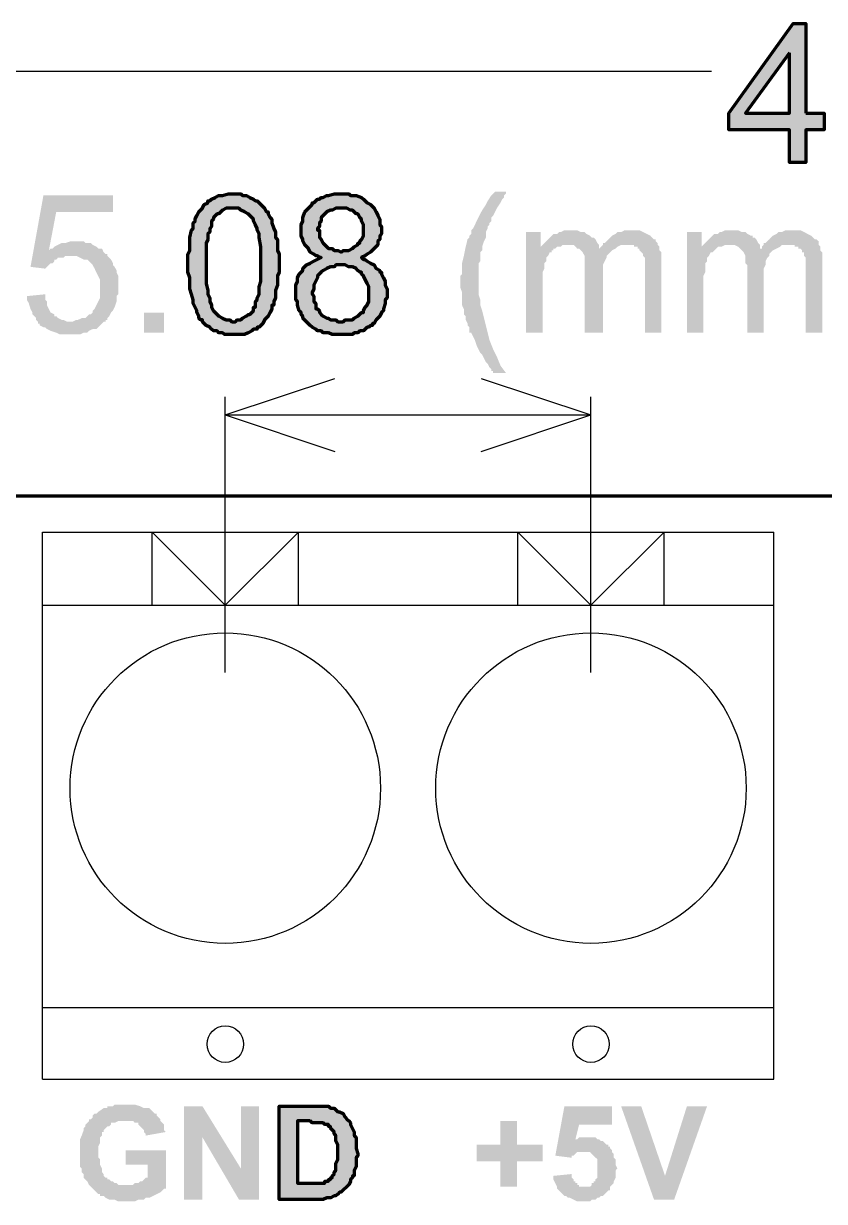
# Model space of a CAD drawing. Header units: millimetres. Extents: x 0.6 to 86.1, y 0.6 to 60.6.
# Drawn here: x 19.33 to 30.46, y 40.39 to 56.75 of the extents above; entities that cross this region are included whole.
import ezdxf

# ---------------------------------------------------------------- set-up
doc = ezdxf.new("R2010")
doc.units = ezdxf.units.MM
doc.layers.add('PDF3_0', color=7, linetype='Continuous')

msp = doc.modelspace()

# ---------------------------------------------------------------- hatches: boundary and pattern name
at = {"layer": 'PDF3_0', "true_color": 0x008000}
h = msp.add_hatch(color=96, dxfattribs=at)
h.paths.add_polyline_path([(30.2, 55.504), (30.454, 55.504), (30.454, 55.275), (30.2, 55.275), (30.2, 54.818), (29.972, 54.818), (29.972, 55.275), (29.133, 55.275), (29.133, 55.504), (30.023, 56.749), (30.2, 56.749)])
h.paths.add_polyline_path([(29.972, 56.342), (29.362, 55.504), (29.972, 55.504)], flags=16)
for points in [[(20.574, 54.132), (19.787, 54.132), (19.685, 53.599), (19.71, 53.624), (19.736, 53.624), (19.761, 53.65), (19.812, 53.675), (19.862, 53.701), (19.913, 53.701), (19.99, 53.726), (20.168, 53.726), (20.193, 53.701), (20.269, 53.701), (20.294, 53.675), (20.345, 53.65), (20.371, 53.624), (20.422, 53.624), (20.446, 53.573), (20.472, 53.548), (20.497, 53.548), (20.497, 53.522), (20.523, 53.498), (20.548, 53.472), (20.574, 53.421), (20.574, 53.396), (20.599, 53.37), (20.625, 53.319), (20.625, 53.294), (20.65, 53.243), (20.65, 52.989), (20.625, 52.964), (20.625, 52.888), (20.599, 52.812), (20.574, 52.761), (20.548, 52.735), (20.523, 52.685), (20.497, 52.659), (20.497, 52.634), (20.472, 52.634), (20.472, 52.608), (20.446, 52.608), (20.422, 52.583), (20.345, 52.506), (20.294, 52.506), (20.243, 52.482), (20.219, 52.456), (20.168, 52.456), (20.117, 52.431), (19.837, 52.431), (19.787, 52.456), (19.71, 52.482), (19.659, 52.506), (19.634, 52.532), (19.609, 52.532), (19.558, 52.557), (19.558, 52.583), (19.532, 52.583), (19.532, 52.608), (19.507, 52.634), (19.507, 52.659), (19.481, 52.685), (19.456, 52.71), (19.456, 52.735), (19.43, 52.786), (19.406, 52.863), (19.38, 52.913), (19.38, 52.964), (19.634, 52.989), (19.634, 52.913), (19.659, 52.888), (19.659, 52.837), (19.71, 52.735), (19.761, 52.71), (19.761, 52.685), (19.787, 52.685), (19.812, 52.659), (19.862, 52.634), (19.888, 52.634), (19.939, 52.608), (20.015, 52.608), (20.066, 52.634), (20.091, 52.634), (20.142, 52.659), (20.193, 52.659), (20.243, 52.71), (20.269, 52.71), (20.294, 52.735), (20.294, 52.761), (20.32, 52.786), (20.371, 52.888), (20.396, 52.938), (20.396, 53.192), (20.345, 53.294), (20.32, 53.345), (20.294, 53.396), (20.243, 53.447), (20.219, 53.472), (20.168, 53.472), (20.117, 53.498), (20.066, 53.522), (19.913, 53.522), (19.888, 53.498), (19.812, 53.498), (19.787, 53.472), (19.761, 53.472), (19.761, 53.447), (19.736, 53.421), (19.71, 53.421), (19.634, 53.345), (19.43, 53.37), (19.609, 54.361), (20.574, 54.361)], [(26.035, 54.412), (26.035, 54.386), (26.009, 54.361), (26.009, 54.335), (25.984, 54.31), (25.959, 54.259), (25.908, 54.183), (25.882, 54.132), (25.857, 54.082), (25.831, 54.056), (25.831, 54.005), (25.806, 53.98), (25.806, 53.954), (25.781, 53.929), (25.781, 53.904), (25.756, 53.853), (25.756, 53.777), (25.73, 53.726), (25.705, 53.65), (25.705, 53.599), (25.679, 53.573), (25.679, 53.447), (25.654, 53.421), (25.654, 52.989), (25.679, 52.913), (25.679, 52.837), (25.705, 52.761), (25.73, 52.659), (25.756, 52.557), (25.781, 52.456), (25.806, 52.354), (25.857, 52.227), (25.908, 52.125), (25.959, 51.999), (26.035, 51.897), (25.857, 51.897), (25.857, 51.922), (25.831, 51.922), (25.831, 51.948), (25.806, 51.973), (25.781, 52.024), (25.756, 52.05), (25.73, 52.1), (25.705, 52.151), (25.679, 52.176), (25.628, 52.278), (25.603, 52.354), (25.552, 52.456), (25.527, 52.456), (25.527, 52.532), (25.501, 52.557), (25.501, 52.583), (25.476, 52.634), (25.476, 52.685), (25.45, 52.71), (25.45, 52.786), (25.425, 52.837), (25.425, 53.015), (25.399, 53.091), (25.399, 53.243), (25.425, 53.269), (25.425, 53.421), (25.45, 53.522), (25.476, 53.65), (25.501, 53.751), (25.527, 53.777), (25.527, 53.802), (25.552, 53.828), (25.552, 53.879), (25.578, 53.904), (25.603, 53.954), (25.679, 54.107), (25.705, 54.157), (25.756, 54.234), (25.781, 54.285), (25.831, 54.361), (25.882, 54.412)], [(27.813, 53.879), (27.839, 53.879), (27.889, 53.879), (28.042, 53.802), (28.092, 53.751), (28.117, 53.751), (28.117, 53.726), (28.143, 53.701), (28.143, 53.675), (28.168, 53.65), (28.168, 53.599), (28.194, 53.573), (28.194, 52.456), (27.965, 52.456), (27.965, 53.498), (27.94, 53.522), (27.94, 53.548), (27.889, 53.599), (27.889, 53.624), (27.863, 53.624), (27.863, 53.65), (27.813, 53.65), (27.813, 53.675), (27.635, 53.675), (27.584, 53.65), (27.559, 53.624), (27.508, 53.599), (27.457, 53.548), (27.432, 53.522), (27.432, 53.498), (27.381, 53.396), (27.381, 52.456), (27.127, 52.456), (27.127, 53.522), (27.101, 53.573), (27.051, 53.624), (27.025, 53.624), (27, 53.65), (26.975, 53.675), (26.822, 53.675), (26.797, 53.65), (26.746, 53.65), (26.721, 53.624), (26.695, 53.624), (26.695, 53.599), (26.67, 53.599), (26.67, 53.573), (26.644, 53.573), (26.619, 53.522), (26.594, 53.498), (26.594, 53.447), (26.568, 53.421), (26.568, 53.345), (26.543, 53.294), (26.543, 52.456), (26.314, 52.456), (26.314, 53.853), (26.517, 53.853), (26.517, 53.65), (26.568, 53.701), (26.594, 53.726), (26.619, 53.751), (26.695, 53.828), (26.746, 53.828), (26.772, 53.853), (26.797, 53.853), (26.847, 53.879), (27.025, 53.879), (27.076, 53.853), (27.127, 53.853), (27.152, 53.828), (27.203, 53.802), (27.228, 53.777), (27.254, 53.777), (27.279, 53.751), (27.305, 53.701), (27.33, 53.675), (27.33, 53.624), (27.381, 53.675), (27.381, 53.701), (27.407, 53.701), (27.432, 53.726), (27.457, 53.751), (27.508, 53.802), (27.559, 53.828), (27.584, 53.853), (27.635, 53.853), (27.685, 53.879), (27.788, 53.879)], [(30.048, 53.879), (30.074, 53.879), (30.124, 53.879), (30.277, 53.802), (30.327, 53.751), (30.352, 53.751), (30.378, 53.726), (30.378, 53.675), (30.403, 53.65), (30.403, 53.599), (30.429, 53.573), (30.429, 52.456), (30.2, 52.456), (30.2, 53.498), (30.175, 53.522), (30.175, 53.573), (30.149, 53.573), (30.149, 53.599), (30.124, 53.624), (30.099, 53.624), (30.099, 53.65), (30.048, 53.65), (30.048, 53.675), (29.87, 53.675), (29.845, 53.65), (29.743, 53.599), (29.717, 53.573), (29.693, 53.548), (29.693, 53.522), (29.667, 53.498), (29.642, 53.447), (29.642, 53.396), (29.616, 53.345), (29.616, 52.456), (29.388, 52.456), (29.388, 53.396), (29.362, 53.421), (29.362, 53.522), (29.337, 53.573), (29.286, 53.624), (29.261, 53.65), (29.21, 53.675), (29.082, 53.675), (29.032, 53.65), (28.981, 53.65), (28.905, 53.573), (28.879, 53.573), (28.854, 53.522), (28.829, 53.498), (28.829, 53.447), (28.803, 53.421), (28.803, 53.294), (28.778, 53.243), (28.778, 52.456), (28.549, 52.456), (28.549, 53.853), (28.752, 53.853), (28.752, 53.65), (28.803, 53.701), (28.829, 53.726), (28.854, 53.751), (28.905, 53.802), (28.93, 53.828), (28.981, 53.828), (29.007, 53.853), (29.032, 53.853), (29.082, 53.879), (29.261, 53.879), (29.311, 53.853), (29.362, 53.853), (29.388, 53.828), (29.439, 53.802), (29.464, 53.802), (29.464, 53.777), (29.489, 53.777), (29.514, 53.751), (29.54, 53.701), (29.565, 53.675), (29.565, 53.624), (29.591, 53.624), (29.591, 53.65), (29.616, 53.675), (29.616, 53.701), (29.642, 53.701), (29.667, 53.726), (29.693, 53.751), (29.717, 53.777), (29.743, 53.802), (29.794, 53.828), (29.819, 53.853), (29.87, 53.853), (29.921, 53.879), (30.023, 53.879)], [(21.285, 52.456), (21.006, 52.456), (21.006, 52.735), (21.285, 52.735)], [(20.777, 41.737), (20.803, 41.737), (20.828, 41.737), (20.878, 41.737), (20.955, 41.713), (21.006, 41.687), (21.082, 41.687), (21.158, 41.611), (21.184, 41.611), (21.184, 41.585), (21.234, 41.534), (21.234, 41.509), (21.26, 41.484), (21.285, 41.458), (21.285, 41.382), (21.31, 41.356), (21.031, 41.306), (21.031, 41.331), (21.006, 41.356), (21.006, 41.382), (20.929, 41.458), (20.929, 41.484), (20.878, 41.484), (20.854, 41.509), (20.65, 41.509), (20.599, 41.484), (20.548, 41.484), (20.548, 41.458), (20.523, 41.433), (20.497, 41.433), (20.446, 41.382), (20.446, 41.356), (20.422, 41.356), (20.422, 41.306), (20.396, 41.281), (20.396, 41.204), (20.371, 41.153), (20.371, 41.001), (20.396, 40.976), (20.396, 40.9), (20.422, 40.849), (20.422, 40.798), (20.446, 40.772), (20.446, 40.747), (20.472, 40.721), (20.497, 40.721), (20.497, 40.697), (20.523, 40.697), (20.548, 40.671), (20.574, 40.671), (20.599, 40.646), (20.625, 40.646), (20.65, 40.62), (20.854, 40.62), (20.878, 40.646), (20.929, 40.646), (20.955, 40.671), (20.98, 40.671), (21.006, 40.697), (21.031, 40.721), (21.057, 40.721), (21.057, 40.9), (20.752, 40.9), (20.752, 41.103), (21.31, 41.103), (21.31, 40.569), (21.285, 40.569), (21.26, 40.544), (21.234, 40.518), (21.184, 40.493), (21.082, 40.442), (21.031, 40.442), (21.006, 40.417), (20.929, 40.417), (20.878, 40.391), (20.65, 40.391), (20.599, 40.417), (20.523, 40.417), (20.472, 40.442), (20.446, 40.468), (20.396, 40.468), (20.396, 40.493), (20.371, 40.493), (20.345, 40.518), (20.243, 40.62), (20.219, 40.671), (20.168, 40.721), (20.168, 40.772), (20.142, 40.798), (20.142, 40.849), (20.117, 40.874), (20.117, 41.255), (20.142, 41.306), (20.168, 41.382), (20.168, 41.407), (20.193, 41.433), (20.193, 41.458), (20.219, 41.484), (20.243, 41.509), (20.243, 41.534), (20.269, 41.534), (20.294, 41.56), (20.294, 41.585), (20.32, 41.611), (20.345, 41.611), (20.371, 41.636), (20.446, 41.687), (20.497, 41.687), (20.497, 41.713), (20.574, 41.713), (20.599, 41.737)], [(22.606, 40.417), (22.326, 40.417), (21.819, 41.281), (21.819, 40.417), (21.564, 40.417), (21.564, 41.713), (21.819, 41.713), (22.352, 40.849), (22.352, 41.713), (22.606, 41.713)], [(27.508, 41.458), (27.051, 41.458), (27, 41.255), (27.025, 41.255), (27.051, 41.281), (27.279, 41.281), (27.305, 41.255), (27.33, 41.255), (27.356, 41.23), (27.381, 41.23), (27.432, 41.179), (27.457, 41.179), (27.457, 41.153), (27.482, 41.153), (27.482, 41.128), (27.508, 41.103), (27.508, 41.078), (27.533, 41.052), (27.533, 41.001), (27.559, 40.976), (27.559, 40.9), (27.584, 40.849), (27.559, 40.823), (27.559, 40.721), (27.533, 40.671), (27.533, 40.646), (27.482, 40.595), (27.482, 40.544), (27.457, 40.544), (27.432, 40.518), (27.407, 40.493), (27.381, 40.468), (27.356, 40.468), (27.33, 40.442), (27.305, 40.442), (27.279, 40.417), (27.228, 40.417), (27.203, 40.391), (27.025, 40.391), (26.975, 40.417), (26.924, 40.442), (26.898, 40.442), (26.873, 40.468), (26.847, 40.468), (26.746, 40.569), (26.746, 40.595), (26.695, 40.697), (26.695, 40.747), (26.949, 40.772), (26.949, 40.721), (26.975, 40.697), (26.975, 40.671), (27, 40.671), (27, 40.646), (27.025, 40.646), (27.025, 40.62), (27.051, 40.62), (27.051, 40.595), (27.203, 40.595), (27.228, 40.62), (27.228, 40.646), (27.254, 40.646), (27.254, 40.671), (27.279, 40.671), (27.279, 40.697), (27.305, 40.721), (27.305, 40.976), (27.228, 41.052), (27.203, 41.078), (27.025, 41.078), (27, 41.052), (26.975, 41.027), (26.949, 41.027), (26.949, 41.001), (26.924, 41.001), (26.721, 41.027), (26.847, 41.713), (27.508, 41.713)], [(28.372, 40.417), (28.092, 40.417), (27.635, 41.713), (27.914, 41.713), (28.245, 40.747), (28.549, 41.713), (28.829, 41.713)], [(26.187, 41.179), (26.543, 41.179), (26.543, 40.95), (26.187, 40.95), (26.187, 40.595), (25.959, 40.595), (25.959, 40.95), (25.628, 40.95), (25.628, 41.179), (25.959, 41.179), (25.959, 41.509), (26.187, 41.509)]]:
    msp.add_hatch(color=96, dxfattribs=at).paths.add_polyline_path(points, flags=16)
h = msp.add_hatch(color=96, dxfattribs=at)
h.paths.add_polyline_path([(22.301, 54.386), (22.352, 54.386), (22.377, 54.361), (22.428, 54.361), (22.479, 54.335), (22.529, 54.31), (22.555, 54.285), (22.58, 54.285), (22.682, 54.183), (22.707, 54.132), (22.732, 54.132), (22.732, 54.107), (22.758, 54.056), (22.783, 54.031), (22.783, 53.98), (22.809, 53.904), (22.834, 53.853), (22.834, 53.777), (22.86, 53.751), (22.86, 53.599), (22.885, 53.548), (22.885, 53.294), (22.86, 53.243), (22.86, 53.116), (22.834, 53.04), (22.834, 52.938), (22.809, 52.888), (22.809, 52.837), (22.783, 52.837), (22.783, 52.786), (22.758, 52.735), (22.732, 52.685), (22.682, 52.634), (22.657, 52.583), (22.606, 52.532), (22.58, 52.532), (22.58, 52.506), (22.529, 52.506), (22.504, 52.482), (22.454, 52.456), (22.403, 52.431), (22.123, 52.431), (22.097, 52.456), (22.047, 52.456), (22.022, 52.482), (21.971, 52.482), (21.945, 52.506), (21.92, 52.532), (21.87, 52.557), (21.819, 52.608), (21.819, 52.634), (21.793, 52.634), (21.768, 52.659), (21.768, 52.685), (21.742, 52.735), (21.742, 52.761), (21.691, 52.863), (21.691, 52.913), (21.666, 52.989), (21.641, 53.066), (21.641, 53.218), (21.615, 53.294), (21.615, 53.548), (21.641, 53.599), (21.641, 53.777), (21.666, 53.879), (21.691, 53.904), (21.691, 53.98), (21.717, 54.005), (21.717, 54.031), (21.742, 54.082), (21.768, 54.132), (21.819, 54.183), (21.844, 54.234), (21.894, 54.259), (21.894, 54.285), (21.92, 54.285), (21.945, 54.31), (21.996, 54.335), (22.047, 54.361), (22.097, 54.361), (22.174, 54.386), (22.276, 54.386)])
h.paths.add_polyline_path([(22.25, 54.183), (22.225, 54.183), (22.148, 54.183), (22.097, 54.157), (22.073, 54.132), (22.047, 54.107), (22.022, 54.107), (21.971, 54.056), (21.971, 54.031), (21.945, 54.005), (21.945, 53.929), (21.92, 53.904), (21.92, 53.853), (21.894, 53.828), (21.894, 53.751), (21.87, 53.701), (21.87, 53.141), (21.894, 53.04), (21.894, 52.989), (21.92, 52.938), (21.92, 52.888), (21.945, 52.837), (21.945, 52.812), (21.971, 52.761), (22.022, 52.71), (22.047, 52.685), (22.097, 52.659), (22.148, 52.634), (22.199, 52.634), (22.225, 52.608), (22.276, 52.608), (22.301, 52.634), (22.352, 52.634), (22.377, 52.659), (22.428, 52.685), (22.454, 52.71), (22.479, 52.71), (22.504, 52.735), (22.529, 52.761), (22.529, 52.812), (22.555, 52.812), (22.555, 52.888), (22.58, 52.913), (22.58, 52.938), (22.606, 52.989), (22.606, 53.091), (22.631, 53.167), (22.631, 53.65), (22.606, 53.777), (22.606, 53.828), (22.58, 53.879), (22.58, 53.904), (22.555, 53.954), (22.529, 54.005), (22.529, 54.031), (22.504, 54.056), (22.479, 54.082), (22.454, 54.107), (22.403, 54.132), (22.352, 54.157), (22.326, 54.183), (22.276, 54.183)], flags=16)
h = msp.add_hatch(color=96, dxfattribs=at)
h.paths.add_polyline_path([(23.774, 54.386), (23.799, 54.386), (23.825, 54.386), (23.85, 54.386), (23.876, 54.361), (23.952, 54.361), (24.028, 54.335), (24.054, 54.31), (24.105, 54.259), (24.155, 54.234), (24.206, 54.183), (24.231, 54.132), (24.257, 54.082), (24.282, 54.031), (24.282, 53.954), (24.308, 53.929), (24.308, 53.828), (24.282, 53.802), (24.282, 53.751), (24.257, 53.726), (24.257, 53.675), (24.155, 53.573), (24.105, 53.548), (24.079, 53.522), (24.028, 53.498), (24.054, 53.472), (24.079, 53.472), (24.105, 53.447), (24.155, 53.421), (24.206, 53.396), (24.231, 53.345), (24.282, 53.319), (24.282, 53.294), (24.308, 53.294), (24.308, 53.269), (24.333, 53.218), (24.358, 53.167), (24.358, 53.116), (24.384, 53.066), (24.384, 52.938), (24.358, 52.913), (24.358, 52.863), (24.333, 52.786), (24.333, 52.761), (24.308, 52.735), (24.282, 52.685), (24.231, 52.634), (24.206, 52.583), (24.18, 52.583), (24.18, 52.557), (24.155, 52.557), (24.13, 52.532), (24.105, 52.532), (24.079, 52.506), (24.054, 52.482), (24.003, 52.482), (23.977, 52.456), (23.927, 52.456), (23.901, 52.431), (23.622, 52.431), (23.571, 52.456), (23.495, 52.456), (23.47, 52.482), (23.419, 52.482), (23.393, 52.506), (23.342, 52.532), (23.317, 52.557), (23.215, 52.659), (23.215, 52.685), (23.19, 52.71), (23.19, 52.735), (23.164, 52.761), (23.139, 52.837), (23.139, 52.888), (23.114, 52.913), (23.114, 53.116), (23.139, 53.167), (23.139, 53.218), (23.164, 53.269), (23.215, 53.319), (23.215, 53.345), (23.266, 53.396), (23.317, 53.421), (23.368, 53.447), (23.47, 53.498), (23.444, 53.498), (23.419, 53.522), (23.393, 53.522), (23.368, 53.548), (23.317, 53.573), (23.292, 53.624), (23.241, 53.675), (23.215, 53.726), (23.215, 53.751), (23.19, 53.802), (23.19, 53.954), (23.215, 54.005), (23.215, 54.056), (23.241, 54.132), (23.317, 54.208), (23.342, 54.234), (23.342, 54.259), (23.368, 54.259), (23.419, 54.31), (23.444, 54.31), (23.47, 54.335), (23.495, 54.335), (23.545, 54.361), (23.571, 54.361), (23.647, 54.386)])
h.paths.add_polyline_path([(23.724, 53.396), (23.698, 53.396), (23.673, 53.396), (23.647, 53.37), (23.596, 53.37), (23.545, 53.345), (23.495, 53.319), (23.47, 53.294), (23.419, 53.243), (23.419, 53.218), (23.368, 53.116), (23.368, 53.066), (23.342, 53.015), (23.342, 52.989), (23.368, 52.964), (23.368, 52.888), (23.393, 52.863), (23.393, 52.786), (23.419, 52.786), (23.444, 52.761), (23.444, 52.735), (23.47, 52.71), (23.495, 52.685), (23.545, 52.659), (23.571, 52.659), (23.596, 52.634), (23.673, 52.634), (23.698, 52.608), (23.774, 52.608), (23.799, 52.634), (23.901, 52.634), (23.927, 52.659), (23.977, 52.685), (24.028, 52.735), (24.054, 52.735), (24.054, 52.761), (24.079, 52.812), (24.105, 52.837), (24.13, 52.888), (24.13, 53.091), (24.105, 53.141), (24.054, 53.243), (24.028, 53.269), (24.028, 53.294), (24.003, 53.294), (23.977, 53.319), (23.952, 53.345), (23.901, 53.37), (23.85, 53.37), (23.799, 53.396)], flags=16)
h.paths.add_polyline_path([(23.748, 54.183), (23.724, 54.183), (23.698, 54.183), (23.673, 54.183), (23.622, 54.157), (23.596, 54.157), (23.545, 54.132), (23.47, 54.056), (23.47, 54.005), (23.444, 53.98), (23.444, 53.929), (23.419, 53.904), (23.419, 53.879), (23.444, 53.879), (23.444, 53.777), (23.47, 53.751), (23.495, 53.701), (23.521, 53.675), (23.545, 53.65), (23.571, 53.624), (23.622, 53.624), (23.647, 53.599), (23.698, 53.599), (23.748, 53.573), (23.774, 53.599), (23.85, 53.599), (23.901, 53.624), (23.927, 53.65), (23.977, 53.675), (23.977, 53.701), (24.003, 53.701), (24.003, 53.726), (24.028, 53.751), (24.054, 53.802), (24.054, 53.954), (24.028, 54.005), (24.028, 54.031), (24.003, 54.056), (23.977, 54.107), (23.952, 54.107), (23.901, 54.157), (23.876, 54.157), (23.825, 54.183), (23.799, 54.183)], flags=16)
h = msp.add_hatch(color=96, dxfattribs=at)
h.paths.add_polyline_path([(23.419, 41.713), (23.444, 41.713), (23.495, 41.713), (23.571, 41.713), (23.596, 41.687), (23.647, 41.687), (23.698, 41.636), (23.724, 41.636), (23.774, 41.611), (23.799, 41.56), (23.825, 41.534), (23.85, 41.509), (23.876, 41.484), (23.876, 41.458), (23.927, 41.356), (23.927, 41.306), (23.952, 41.281), (23.952, 41.128), (23.977, 41.052), (23.977, 41.027), (23.952, 41.001), (23.952, 40.874), (23.927, 40.823), (23.927, 40.747), (23.901, 40.747), (23.901, 40.721), (23.876, 40.697), (23.876, 40.671), (23.85, 40.62), (23.748, 40.518), (23.724, 40.518), (23.698, 40.493), (23.673, 40.468), (23.647, 40.468), (23.596, 40.442), (23.545, 40.442), (23.495, 40.417), (22.885, 40.417), (22.885, 41.713), (23.393, 41.713)])
h.paths.add_polyline_path([(23.317, 41.509), (23.139, 41.509), (23.139, 40.646), (23.521, 40.646), (23.521, 40.671), (23.571, 40.671), (23.571, 40.697), (23.596, 40.697), (23.596, 40.721), (23.622, 40.721), (23.622, 40.747), (23.647, 40.772), (23.647, 40.798), (23.673, 40.823), (23.673, 40.925), (23.698, 40.976), (23.698, 41.179), (23.673, 41.23), (23.673, 41.306), (23.647, 41.331), (23.647, 41.356), (23.596, 41.407), (23.596, 41.433), (23.571, 41.433), (23.571, 41.458), (23.521, 41.458), (23.495, 41.484), (23.342, 41.484)], flags=16)

# ---------------------------------------------------------------- linework, layer by layer
at = {"layer": 'PDF3_0', "color": 96, "lineweight": 70, "true_color": 0x008000}
for points in [[(30.2, 55.504), (30.454, 55.504), (30.454, 55.275), (30.2, 55.275), (30.2, 54.818), (29.972, 54.818), (29.972, 55.275), (29.133, 55.275), (29.133, 55.504), (30.023, 56.749), (30.2, 56.749), (30.2, 55.504)], [(22.301, 54.386), (22.352, 54.386), (22.377, 54.361), (22.428, 54.361), (22.479, 54.335), (22.529, 54.31), (22.555, 54.285), (22.58, 54.285), (22.682, 54.183), (22.707, 54.132), (22.732, 54.132), (22.732, 54.107), (22.758, 54.056), (22.783, 54.031), (22.783, 53.98), (22.809, 53.904), (22.834, 53.853), (22.834, 53.777), (22.86, 53.751), (22.86, 53.599), (22.885, 53.548), (22.885, 53.294), (22.86, 53.243), (22.86, 53.116), (22.834, 53.04), (22.834, 52.938), (22.809, 52.888), (22.809, 52.837), (22.783, 52.837), (22.783, 52.786), (22.758, 52.735), (22.732, 52.685), (22.682, 52.634), (22.657, 52.583), (22.606, 52.532), (22.58, 52.532), (22.58, 52.506), (22.529, 52.506), (22.504, 52.482), (22.454, 52.456), (22.403, 52.431), (22.123, 52.431), (22.097, 52.456), (22.047, 52.456), (22.022, 52.482), (21.971, 52.482), (21.945, 52.506), (21.92, 52.532), (21.87, 52.557), (21.819, 52.608), (21.819, 52.634), (21.793, 52.634), (21.768, 52.659), (21.768, 52.685), (21.742, 52.735), (21.742, 52.761), (21.691, 52.863), (21.691, 52.913), (21.666, 52.989), (21.641, 53.066), (21.641, 53.218), (21.615, 53.294), (21.615, 53.548), (21.641, 53.599), (21.641, 53.777), (21.666, 53.879), (21.691, 53.904), (21.691, 53.98), (21.717, 54.005), (21.717, 54.031), (21.742, 54.082), (21.768, 54.132), (21.819, 54.183), (21.844, 54.234), (21.894, 54.259), (21.894, 54.285), (21.92, 54.285), (21.945, 54.31), (21.996, 54.335), (22.047, 54.361), (22.097, 54.361), (22.174, 54.386), (22.276, 54.386), (22.301, 54.386)], [(23.774, 54.386), (23.799, 54.386), (23.825, 54.386), (23.85, 54.386), (23.876, 54.361), (23.952, 54.361), (24.028, 54.335), (24.054, 54.31), (24.105, 54.259), (24.155, 54.234), (24.206, 54.183), (24.231, 54.132), (24.257, 54.082), (24.282, 54.031), (24.282, 53.954), (24.308, 53.929), (24.308, 53.828), (24.282, 53.802), (24.282, 53.751), (24.257, 53.726), (24.257, 53.675), (24.155, 53.573), (24.105, 53.548), (24.079, 53.522), (24.028, 53.498), (24.054, 53.472), (24.079, 53.472), (24.105, 53.447), (24.155, 53.421), (24.206, 53.396), (24.231, 53.345), (24.282, 53.319), (24.282, 53.294), (24.308, 53.294), (24.308, 53.269), (24.333, 53.218), (24.358, 53.167), (24.358, 53.116), (24.384, 53.066), (24.384, 52.938), (24.358, 52.913), (24.358, 52.863), (24.333, 52.786), (24.333, 52.761), (24.308, 52.735), (24.282, 52.685), (24.231, 52.634), (24.206, 52.583), (24.18, 52.583), (24.18, 52.557), (24.155, 52.557), (24.13, 52.532), (24.105, 52.532), (24.079, 52.506), (24.054, 52.482), (24.003, 52.482), (23.977, 52.456), (23.927, 52.456), (23.901, 52.431), (23.622, 52.431), (23.571, 52.456), (23.495, 52.456), (23.47, 52.482), (23.419, 52.482), (23.393, 52.506), (23.342, 52.532), (23.317, 52.557), (23.215, 52.659), (23.215, 52.685), (23.19, 52.71), (23.19, 52.735), (23.164, 52.761), (23.139, 52.837), (23.139, 52.888), (23.114, 52.913), (23.114, 53.116), (23.139, 53.167), (23.139, 53.218), (23.164, 53.269), (23.215, 53.319), (23.215, 53.345), (23.266, 53.396), (23.317, 53.421), (23.368, 53.447), (23.47, 53.498), (23.444, 53.498), (23.419, 53.522), (23.393, 53.522), (23.368, 53.548), (23.317, 53.573), (23.292, 53.624), (23.241, 53.675), (23.215, 53.726), (23.215, 53.751), (23.19, 53.802), (23.19, 53.954), (23.215, 54.005), (23.215, 54.056), (23.241, 54.132), (23.317, 54.208), (23.342, 54.234), (23.342, 54.259), (23.368, 54.259), (23.419, 54.31), (23.444, 54.31), (23.47, 54.335), (23.495, 54.335), (23.545, 54.361), (23.571, 54.361), (23.647, 54.386), (23.774, 54.386), (23.774, 54.386)], [(23.419, 41.713), (23.444, 41.713), (23.495, 41.713), (23.571, 41.713), (23.596, 41.687), (23.647, 41.687), (23.698, 41.636), (23.724, 41.636), (23.774, 41.611), (23.799, 41.56), (23.825, 41.534), (23.85, 41.509), (23.876, 41.484), (23.876, 41.458), (23.927, 41.356), (23.927, 41.306), (23.952, 41.281), (23.952, 41.128), (23.977, 41.052), (23.977, 41.027), (23.952, 41.001), (23.952, 40.874), (23.927, 40.823), (23.927, 40.747), (23.901, 40.747), (23.901, 40.721), (23.876, 40.697), (23.876, 40.671), (23.85, 40.62), (23.748, 40.518), (23.724, 40.518), (23.698, 40.493), (23.673, 40.468), (23.647, 40.468), (23.596, 40.442), (23.545, 40.442), (23.495, 40.417), (22.885, 40.417), (22.885, 41.713), (23.393, 41.713), (23.419, 41.713)]]:
    msp.add_lwpolyline(points, close=True, dxfattribs=at)
for points in [[(29.972, 56.342), (29.362, 55.504), (29.972, 55.504), (29.972, 56.342)], [(22.25, 54.183), (22.225, 54.183), (22.225, 54.183), (22.148, 54.183), (22.097, 54.157), (22.073, 54.132), (22.047, 54.107), (22.022, 54.107), (21.971, 54.056), (21.971, 54.031), (21.945, 54.005), (21.945, 53.929), (21.92, 53.904), (21.92, 53.853), (21.894, 53.828), (21.894, 53.751), (21.87, 53.701), (21.87, 53.141), (21.894, 53.04), (21.894, 52.989), (21.92, 52.938), (21.92, 52.888), (21.945, 52.837), (21.945, 52.812), (21.971, 52.761), (22.022, 52.71), (22.047, 52.685), (22.097, 52.659), (22.148, 52.634), (22.199, 52.634), (22.225, 52.608), (22.276, 52.608), (22.301, 52.634), (22.352, 52.634), (22.377, 52.659), (22.428, 52.685), (22.454, 52.71), (22.479, 52.71), (22.504, 52.735), (22.529, 52.761), (22.529, 52.812), (22.555, 52.812), (22.555, 52.888), (22.58, 52.913), (22.58, 52.938), (22.606, 52.989), (22.606, 53.091), (22.631, 53.167), (22.631, 53.65), (22.606, 53.777), (22.606, 53.828), (22.58, 53.879), (22.58, 53.904), (22.555, 53.954), (22.529, 54.005), (22.529, 54.031), (22.504, 54.056), (22.479, 54.082), (22.454, 54.107), (22.403, 54.132), (22.352, 54.157), (22.326, 54.183), (22.276, 54.183), (22.25, 54.183)], [(23.748, 54.183), (23.724, 54.183), (23.698, 54.183), (23.673, 54.183), (23.622, 54.157), (23.596, 54.157), (23.545, 54.132), (23.47, 54.056), (23.47, 54.005), (23.444, 53.98), (23.444, 53.929), (23.419, 53.904), (23.419, 53.879), (23.444, 53.879), (23.444, 53.777), (23.47, 53.751), (23.495, 53.701), (23.521, 53.675), (23.545, 53.65), (23.571, 53.624), (23.622, 53.624), (23.647, 53.599), (23.698, 53.599), (23.748, 53.573), (23.774, 53.599), (23.85, 53.599), (23.901, 53.624), (23.927, 53.65), (23.977, 53.675), (23.977, 53.701), (24.003, 53.701), (24.003, 53.726), (24.028, 53.751), (24.054, 53.802), (24.054, 53.954), (24.028, 54.005), (24.028, 54.031), (24.003, 54.056), (23.977, 54.107), (23.952, 54.107), (23.901, 54.157), (23.876, 54.157), (23.825, 54.183), (23.799, 54.183), (23.748, 54.183)], [(23.724, 53.396), (23.724, 53.396), (23.698, 53.396), (23.673, 53.396), (23.647, 53.37), (23.596, 53.37), (23.545, 53.345), (23.495, 53.319), (23.47, 53.294), (23.419, 53.243), (23.419, 53.218), (23.368, 53.116), (23.368, 53.066), (23.342, 53.015), (23.342, 52.989), (23.368, 52.964), (23.368, 52.888), (23.393, 52.863), (23.393, 52.786), (23.419, 52.786), (23.444, 52.761), (23.444, 52.735), (23.47, 52.71), (23.495, 52.685), (23.545, 52.659), (23.571, 52.659), (23.596, 52.634), (23.673, 52.634), (23.698, 52.608), (23.774, 52.608), (23.799, 52.634), (23.901, 52.634), (23.927, 52.659), (23.977, 52.685), (24.028, 52.735), (24.054, 52.735), (24.054, 52.761), (24.079, 52.812), (24.105, 52.837), (24.13, 52.888), (24.13, 53.091), (24.105, 53.141), (24.054, 53.243), (24.028, 53.269), (24.028, 53.294), (24.003, 53.294), (23.977, 53.319), (23.952, 53.345), (23.901, 53.37), (23.85, 53.37), (23.799, 53.396), (23.724, 53.396)], [(23.317, 41.509), (23.139, 41.509), (23.139, 40.646), (23.521, 40.646), (23.521, 40.671), (23.571, 40.671), (23.571, 40.697), (23.596, 40.697), (23.596, 40.721), (23.622, 40.721), (23.622, 40.747), (23.647, 40.772), (23.647, 40.798), (23.673, 40.823), (23.673, 40.925), (23.698, 40.976), (23.698, 41.179), (23.673, 41.23), (23.673, 41.306), (23.647, 41.331), (23.647, 41.356), (23.596, 41.407), (23.596, 41.433), (23.571, 41.433), (23.571, 41.458), (23.521, 41.458), (23.495, 41.484), (23.342, 41.484), (23.317, 41.509)]]:
    msp.add_lwpolyline(points, dxfattribs=at)
at = {"layer": 'PDF3_0', "color": 96, "true_color": 0x008000}
for points in [[(14.952, 56.088), (28.892, 56.088)], [(22.136, 51.313), (23.66, 51.821)], [(25.691, 51.821), (27.216, 51.313)], [(22.136, 47.737), (22.136, 51.567)], [(27.216, 47.737), (27.216, 51.567)], [(22.136, 51.313), (24.676, 51.313)], [(22.136, 51.313), (23.66, 50.805)], [(24.676, 51.313), (27.216, 51.313)], [(25.691, 50.805), (27.216, 51.313)], [(19.596, 42.088), (19.596, 49.687)], [(19.596, 49.687), (29.756, 49.687)], [(21.12, 48.671), (21.12, 49.687)], [(22.136, 48.671), (21.12, 49.687)], [(22.136, 48.671), (23.152, 49.687)], [(23.152, 48.671), (23.152, 49.687)], [(26.2, 48.671), (26.2, 49.687)], [(27.216, 48.671), (26.2, 49.687)], [(27.216, 48.671), (28.232, 49.687)], [(28.232, 48.671), (28.232, 49.687)], [(29.756, 42.088), (29.756, 49.687)], [(19.596, 48.671), (29.756, 48.671)], [(21.12, 48.671), (23.152, 48.671)], [(26.2, 48.671), (28.232, 48.671)], [(19.596, 43.084), (29.756, 43.084)], [(19.596, 42.088), (29.756, 42.088)]]:
    msp.add_lwpolyline(points, dxfattribs=at)
at = {"layer": 'PDF3_0', "color": 216, "lineweight": 70, "true_color": 0x800080}
msp.add_lwpolyline([(14.952, 50.19), (65.952, 50.19)], dxfattribs=at)
at = {"layer": 'PDF3_0', "color": 96, "true_color": 0x008000}
for centre, radius in [((22.136, 46.131), 2.156), ((27.216, 46.131), 2.156), ((22.136, 42.576), 0.254), ((27.216, 42.576), 0.254)]:
    msp.add_circle(centre, radius, dxfattribs=at)

doc.saveas('drawing.dxf')
